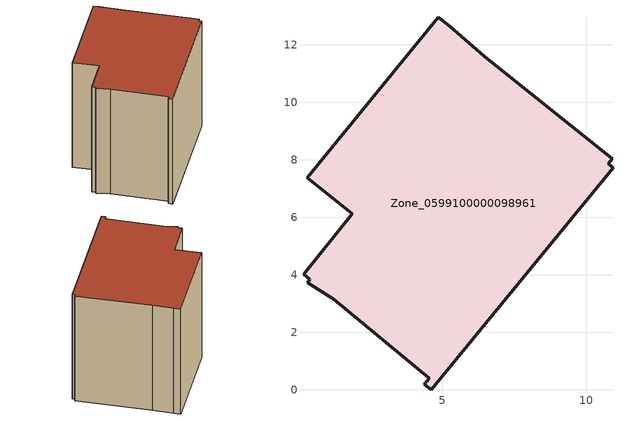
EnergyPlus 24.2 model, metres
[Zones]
Zone_0599100000098961
 floor ground (C_G): 1.23,3.15 0.32,3.73 0.4,3.84 0.18,4.02 1.87,6.13 0.32,7.37 4.87,12.96 5.27,12.64 6.46,11.6 10.92,8.03 10.78,7.86 10.94,7.72 4.63,0 4.38,0.2 4.55,0.41 z0
 wall outside (C_F): 4.87,12.96 0.32,7.37 1.87,6.13 0.18,4.02 0.4,3.84 0.32,3.73 1.23,3.15 4.55,0.41 4.38,0.2 4.63,0 10.94,7.72 10.78,7.86 10.92,8.03 6.46,11.6 5.27,12.64 4.87,12.96 z0:9.21
 roof outside (C_R): 0.32,3.73 1.23,3.15 4.55,0.41 4.38,0.2 4.63,0 10.94,7.72 10.78,7.86 10.92,8.03 6.46,11.6 5.27,12.64 4.87,12.96 0.32,7.37 1.87,6.13 0.18,4.02 0.4,3.84 z9.21
[BUILDING]
Pand.0599100000098961: North Axis=0; Terrain=City; Loads Convergence Tolerance Value=0.04; Temperature Convergence Tolerance Value=0.4; Solar Distribution=FullExterior; Maximum Number of Warmup Days=25; Minimum Number of Warmup Days=1
[Site:Location]
Rotterdam.The.Hague.AP_ZH_NLD Design_Conditions: Latitude=51.96; Longitude=4.45; Time Zone=1; Elevation=-4.5
[SITE:GROUNDTEMPERATURE:BUILDINGSURFACE]
18, 18, 18, 18, 18, 18, 18, 18, 18, 18, 18, 18
[MATERIAL] Thermal Absorptance=0.9; Solar Absorptance=0.7; Visible Absorptance=0.7
Name | Roughness | Thickness | Conductivity | Density | Specific Heat
G.D.1965 | MediumSmooth | 0.15 | 1 | 540 | 1210
F.D.1965 | Rough | 0.3 | 0.857143 | 1920 | 840
R.D.1965 | MediumRough | 0.2 | 0.08 | 1500 | 1000
[CONSTRUCTION]
C_G: G.D.1965
C_F: F.D.1965
C_R: R.D.1965
[ZONE]
Zone_0599100000098961: Type=1; Multiplier=1; Ceiling Height=Autocalculate; Volume=Autocalculate; Floor Area=autocalculate; Part of Total Floor Area=Yes
[ZONEINFILTRATION:DESIGNFLOWRATE]
Infil_Zone_0599100000098961: Zone or ZoneList or Space or SpaceList=Zone_0599100000098961; Schedule=AlwaysOn; Design Flow Rate Calculation Method=Flow/Area; Flow Rate per Floor Area=0.0042; Constant Term Coefficient=1; Temperature Term Coefficient=0; Velocity Term Coefficient=0; Velocity Squared Term Coefficient=0
[HVACTEMPLATE:ZONE:IDEALLOADSAIRSYSTEM]
Zone_0599100000098961: Maximum Heating Supply Air Temperature=50; Minimum Cooling Supply Air Temperature=13; Maximum Heating Supply Air Humidity Ratio=0.0156; Minimum Cooling Supply Air Humidity Ratio=0.0077; Heating Limit=NoLimit; Cooling Limit=NoLimit; Dehumidification Control Type=ConstantSensibleHeatRatio; Cooling Sensible Heat Ratio=0.7; Dehumidification Setpoint=60; Humidification Control Type=None; Humidification Setpoint=30; Outdoor Air Method=None; Outdoor Air Flow Rate per Person=0.00944; Outdoor Air Flow Rate per Zone Floor Area=0; Outdoor Air Flow Rate per Zone=0; Demand Controlled Ventilation Type=None; Outdoor Air Economizer Type=NoEconomizer; Heat Recovery Type=None; Sensible Heat Recovery Effectiveness=0.7; Latent Heat Recovery Effectiveness=0.65
[ZONECONTROL:THERMOSTAT]
ThermostatControl_Zone_0599100000098961: Zone or ZoneList=Zone_0599100000098961; Control Type Schedule=DualSetpointControlType; Control 1=Thermostat_Zone_0599100000098961; Temperature Difference Between Cutout And Setpoint=0
[THERMOSTATSETPOINT:DUALSETPOINT]
Thermostat_Zone_0599100000098961: Heating Setpoint Temperature Schedule=HeatingSetpoint_Zone_0599100000098961; Cooling Setpoint Temperature Schedule=CoolingSetpoint_Zone_0599100000098961
[SCHEDULE:COMPACT]
HeatingSetpoint_Zone_0599100000098961: Through: 12/31, For: AllDays, Until: 24:00, 21
CoolingSetpoint_Zone_0599100000098961: Through: 12/31, For: AllDays, Until: 24:00, 24
DualSetpointControlType: Through: 12/31, For: AllDays, Until: 24:00, 4
AlwaysOn: Through: 12/31, For: AllDays, Until: 24:00, 1
